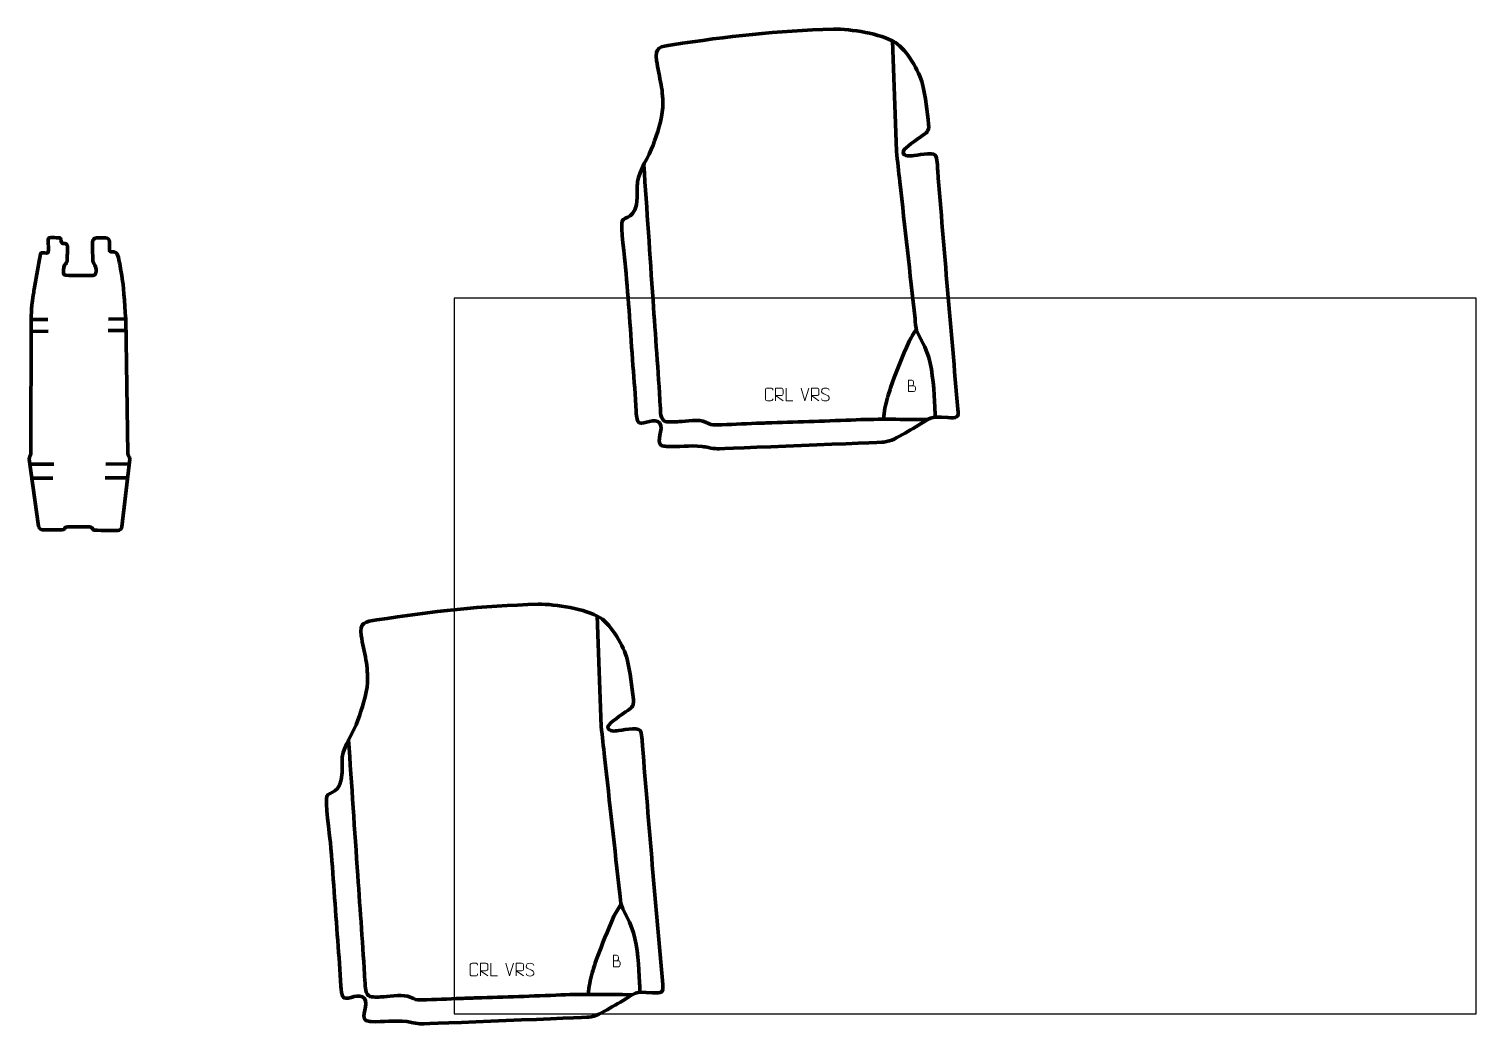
# Model space of a CAD drawing. Header units: millimetres. Extents: x -832 to 2000, y -20 to 1926.
import ezdxf

# ---------------------------------------------------------------- set-up
doc = ezdxf.new("R2010")
doc.units = ezdxf.units.MM

msp = doc.modelspace()

# ---------------------------------------------------------------- linework, layer by layer
at = {"layer": '1_layer 2', "color": 242, "lineweight": 158}
msp.add_open_spline([(-682.4, 1518), (-682.4, 1518), (-699.7, 1517.8), (-699.7, 1517.8), (-699.7, 1517.8), (-704.2, 1517.8), (-707.7, 1514.2), (-707.7, 1509.7), (-707.7, 1509.7), (-707.5, 1503.8), (-707.6, 1473.5), (-706.3, 1470.3), (-706.3, 1470.3), (-704.2, 1464.8), (-701.5, 1464.5), (-700.7, 1456.6), (-700.7, 1456.6), (-700.3, 1452.1), (-700.2, 1444.4), (-706.3, 1444.3), (-706.3, 1444.3), (-714.9, 1444.2), (-758.9, 1443.1), (-763, 1445.3), (-763, 1445.3), (-766.1, 1448), (-764.6, 1460.8), (-762.3, 1464.5), (-762.3, 1464.5), (-758.5, 1470.6), (-757.1, 1467.1), (-757.2, 1476.5), (-757.2, 1476.5), (-757.4, 1484.2), (-756.3, 1492.9), (-756.5, 1500.6), (-756.5, 1500.6), (-756.5, 1503.2), (-757.6, 1504.5), (-758.8, 1505.7), (-758.8, 1505.7), (-761, 1507.7), (-765.4, 1505.9), (-767.1, 1507.4), (-767.1, 1507.4), (-768.5, 1508.6), (-768.9, 1510.3), (-769.1, 1511.3), (-769.1, 1511.3), (-769.4, 1513.4), (-769.8, 1516.7), (-770.9, 1517.7), (-770.9, 1517.7), (-771.5, 1518.2), (-784.2, 1518.3), (-785.7, 1518.3), (-785.7, 1518.3), (-790.8, 1518), (-794.1, 1519.3), (-794.2, 1514.7), (-794.2, 1514.7), (-794.2, 1510.7), (-794.1, 1503.6), (-794.1, 1502.7), (-794.1, 1502.7), (-794, 1496.6), (-793.8, 1489.5), (-794.8, 1488.7), (-794.8, 1488.7), (-797.5, 1486.6), (-805.4, 1490.1), (-808.3, 1488.4), (-808.3, 1488.4), (-809.6, 1487.7), (-810.8, 1477.7), (-811.2, 1475.9), (-811.2, 1475.9), (-815.2, 1456.7), (-818.9, 1436.8), (-821.8, 1417.4), (-821.8, 1417.4), (-822.4, 1413.3), (-826.4, 1387.1), (-826.5, 1385.3), (-826.5, 1385.3), (-826.8, 1379.1), (-827.7, 1365.1), (-827.7, 1359.7), (-827.7, 1359.7), (-827.7, 1359.7), (-828.4, 1095.8), (-828.4, 1095.8), (-828.4, 1095.8), (-828.4, 1091.3), (-832.1, 1089.9), (-831.4, 1084.9), (-831.4, 1084.9), (-831.4, 1084.9), (-813.2, 953.8), (-813.2, 953.8), (-813.2, 953.8), (-812.6, 949.8), (-809.3, 946.9), (-805.3, 946.9), (-805.3, 946.9), (-805.3, 946.9), (-767.9, 946.6), (-767.9, 946.6), (-767.9, 946.6), (-760.2, 946.6), (-763.2, 952.9), (-755.6, 952.8), (-755.6, 952.8), (-750.2, 952.8), (-712.8, 952.7), (-710.9, 952.1), (-710.9, 952.1), (-707.9, 951.2), (-706.4, 946.9), (-705.2, 946.3), (-705.2, 946.3), (-703.2, 945.3), (-663.8, 945.4), (-658.3, 945.4), (-658.3, 945.4), (-654.2, 945.4), (-650.8, 948.4), (-650.3, 952.5), (-650.3, 952.5), (-650.3, 952.5), (-634.8, 1084.9), (-634.8, 1084.9), (-634.8, 1084.9), (-634.1, 1090.6), (-638.6, 1091), (-638.7, 1096.3), (-638.7, 1096.3), (-638.7, 1096.3), (-642.7, 1359.4), (-642.7, 1359.4), (-642.7, 1359.4), (-642.8, 1366.3), (-647.4, 1425.7), (-648.2, 1430.4), (-648.2, 1430.4), (-649, 1435.1), (-654.1, 1467.1), (-654.6, 1469), (-654.6, 1469), (-658.9, 1485), (-658, 1490.9), (-669.2, 1490.3), (-669.2, 1490.3), (-671.2, 1490.2), (-673.7, 1490.5), (-674.2, 1492.8), (-674.2, 1492.8), (-674.2, 1492.8), (-674.3, 1510), (-674.3, 1510), (-674.3, 1510), (-674.3, 1514.4), (-677.9, 1518), (-682.4, 1518)], degree=3, knots=[0, 0, 0, 0, 0.02381, 0.02381, 0.02381, 0.02381, 0.047619, 0.047619, 0.047619, 0.047619, 0.071429, 0.071429, 0.071429, 0.071429, 0.095238, 0.095238, 0.095238, 0.095238, 0.119048, 0.119048, 0.119048, 0.119048, 0.142857, 0.142857, 0.142857, 0.142857, 0.166667, 0.166667, 0.166667, 0.166667, 0.190476, 0.190476, 0.190476, 0.190476, 0.214286, 0.214286, 0.214286, 0.214286, 0.238095, 0.238095, 0.238095, 0.238095, 0.261905, 0.261905, 0.261905, 0.261905, 0.285714, 0.285714, 0.285714, 0.285714, 0.309524, 0.309524, 0.309524, 0.309524, 0.333333, 0.333333, 0.333333, 0.333333, 0.357143, 0.357143, 0.357143, 0.357143, 0.380952, 0.380952, 0.380952, 0.380952, 0.404762, 0.404762, 0.404762, 0.404762, 0.428571, 0.428571, 0.428571, 0.428571, 0.452381, 0.452381, 0.452381, 0.452381, 0.47619, 0.47619, 0.47619, 0.47619, 0.5, 0.5, 0.5, 0.5, 0.52381, 0.52381, 0.52381, 0.52381, 0.547619, 0.547619, 0.547619, 0.547619, 0.571429, 0.571429, 0.571429, 0.571429, 0.595238, 0.595238, 0.595238, 0.595238, 0.619048, 0.619048, 0.619048, 0.619048, 0.642857, 0.642857, 0.642857, 0.642857, 0.666667, 0.666667, 0.666667, 0.666667, 0.690476, 0.690476, 0.690476, 0.690476, 0.714286, 0.714286, 0.714286, 0.714286, 0.738095, 0.738095, 0.738095, 0.738095, 0.761905, 0.761905, 0.761905, 0.761905, 0.785714, 0.785714, 0.785714, 0.785714, 0.809524, 0.809524, 0.809524, 0.809524, 0.833333, 0.833333, 0.833333, 0.833333, 0.857143, 0.857143, 0.857143, 0.857143, 0.880952, 0.880952, 0.880952, 0.880952, 0.904762, 0.904762, 0.904762, 0.904762, 0.928571, 0.928571, 0.928571, 0.928571, 0.952381, 0.952381, 0.952381, 0.952381, 1, 1, 1, 1], dxfattribs=at)
at = {"layer": '1_layer 3', "color": 142, "lineweight": 158}
for points in [[(-826.1, 1358.1), (-826.1, 1358.1), (-795.1, 1357.9), (-795.1, 1357.9)], [(-826, 1334.9), (-826, 1334.9), (-794.6, 1335.6), (-794.6, 1335.6)], [(-644.2, 1336.6), (-644.2, 1336.6), (-677, 1336.8), (-677, 1336.8)], [(-642.7, 1359.4), (-642.7, 1359.4), (-676.6, 1359), (-676.6, 1359)], [(-828.8, 1075.2), (-828.8, 1075.2), (-783.5, 1075.4), (-783.5, 1075.4)], [(-824.6, 1047.7), (-824.6, 1047.7), (-785, 1047.9), (-785, 1047.9)], [(-640.2, 1048.3), (-640.2, 1048.3), (-682.6, 1048.3), (-682.6, 1048.3)], [(-637.5, 1075.6), (-637.5, 1075.6), (-681.7, 1075.4), (-681.7, 1075.4)]]:
    msp.add_open_spline(points, degree=3, dxfattribs=at)
at = {"layer": '2_layer 2', "color": 142, "lineweight": 158}
for points, knots in [([(858, 1903.4), (858, 1903.4), (865.7, 1687.2), (865.7, 1687.2), (865.7, 1687.2), (867.9, 1667.4), (870.1, 1647.5), (872.3, 1627.6), (872.3, 1627.6), (882.2, 1538.2), (892.2, 1448.8), (902.1, 1359.4), (902.1, 1359.4), (902.6, 1354.8), (903.7, 1340.2), (905.2, 1336.8), (905.2, 1336.8), (913.6, 1318.4), (922.9, 1303.6), (928.8, 1283.6), (928.8, 1283.6), (937.1, 1255.4), (939.3, 1216.4), (940.8, 1186.6), (940.8, 1186.6), (940.9, 1184.6), (941, 1182.6), (941.1, 1180.6), (941.1, 1180.6), (941.3, 1176), (941.6, 1171.5), (941.8, 1166.9)], [0, 0, 0, 0, 0.111111, 0.111111, 0.111111, 0.111111, 0.222222, 0.222222, 0.222222, 0.222222, 0.333333, 0.333333, 0.333333, 0.333333, 0.444444, 0.444444, 0.444444, 0.444444, 0.555556, 0.555556, 0.555556, 0.555556, 0.666667, 0.666667, 0.666667, 0.666667, 0.777778, 0.777778, 0.777778, 0.777778, 1, 1, 1, 1]), ([(924.9, 1162.3), (878.6, 1162.7), (833.3, 1163.8), (787, 1161.9), (787, 1161.9), (731.9, 1159.6), (676.8, 1157.9), (621.7, 1156.1), (621.7, 1156.1), (611.7, 1155.7), (601.7, 1155.4), (591.7, 1155.1), (591.7, 1155.1), (566.1, 1154.2), (539.8, 1152.6), (514.4, 1152.2), (514.4, 1152.2), (502.2, 1152), (502.2, 1152.7), (492.2, 1157.6), (492.2, 1157.6), (479.4, 1163.8), (454.6, 1159.3), (440.3, 1158.4), (440.3, 1158.4), (432.5, 1157.9), (420.7, 1157.1), (413.3, 1158.8), (413.3, 1158.8), (403.4, 1163), (404, 1177.9), (403.6, 1186.9), (403.6, 1186.9), (403.6, 1186.9), (403.5, 1188.2), (403.5, 1188.2), (403.5, 1188.2), (399.2, 1257.3), (394.1, 1326.4), (389.4, 1395.4), (389.4, 1395.4), (383.3, 1483.9), (377.3, 1572.4), (371.2, 1660.9)], [0, 0, 0, 0, 0.083333, 0.083333, 0.083333, 0.083333, 0.166667, 0.166667, 0.166667, 0.166667, 0.25, 0.25, 0.25, 0.25, 0.333333, 0.333333, 0.333333, 0.333333, 0.416667, 0.416667, 0.416667, 0.416667, 0.5, 0.5, 0.5, 0.5, 0.583333, 0.583333, 0.583333, 0.583333, 0.666667, 0.666667, 0.666667, 0.666667, 0.75, 0.75, 0.75, 0.75, 0.833333, 0.833333, 0.833333, 0.833333, 1, 1, 1, 1]), ([(904.4, 1338.5), (899.5, 1330.8), (892.6, 1321.1), (889.1, 1312.8), (889.1, 1312.8), (878.5, 1287.6), (867.4, 1260.9), (857.9, 1235.3), (857.9, 1235.3), (854.5, 1225.9), (851.6, 1216.3), (848.6, 1206.8), (848.6, 1206.8), (848.6, 1206.8), (848.2, 1205.4), (848.2, 1205.4), (848.2, 1205.4), (843.8, 1190.9), (841.9, 1178.1), (840.6, 1163)], [0, 0, 0, 0, 0.166667, 0.166667, 0.166667, 0.166667, 0.333333, 0.333333, 0.333333, 0.333333, 0.5, 0.5, 0.5, 0.5, 0.666667, 0.666667, 0.666667, 0.666667, 1, 1, 1, 1]), ([(280.1, 778.4), (280.1, 778.4), (287.9, 562.2), (287.9, 562.2), (287.9, 562.2), (290.1, 542.4), (292.3, 522.5), (294.5, 502.6), (294.5, 502.6), (304.4, 413.2), (314.3, 323.8), (324.2, 234.4), (324.2, 234.4), (324.8, 229.7), (325.8, 215.2), (327.3, 211.8), (327.3, 211.8), (335.8, 193.4), (345, 178.5), (350.9, 158.6), (350.9, 158.6), (359.2, 130.4), (361.4, 91.4), (362.9, 61.6), (362.9, 61.6), (363, 59.6), (363.1, 57.6), (363.2, 55.6), (363.2, 55.6), (363.5, 51), (363.7, 46.5), (364, 41.9)], [0, 0, 0, 0, 0.111111, 0.111111, 0.111111, 0.111111, 0.222222, 0.222222, 0.222222, 0.222222, 0.333333, 0.333333, 0.333333, 0.333333, 0.444444, 0.444444, 0.444444, 0.444444, 0.555556, 0.555556, 0.555556, 0.555556, 0.666667, 0.666667, 0.666667, 0.666667, 0.777778, 0.777778, 0.777778, 0.777778, 1, 1, 1, 1]), ([(347.1, 37.3), (300.7, 37.7), (255.5, 38.8), (209.1, 36.9), (209.1, 36.9), (154.1, 34.6), (99, 32.9), (43.9, 31.1), (43.9, 31.1), (33.9, 30.7), (23.9, 30.4), (13.9, 30), (13.9, 30), (-11.7, 29.2), (-38, 27.6), (-63.5, 27.2), (-63.5, 27.2), (-75.7, 27), (-75.7, 27.7), (-85.7, 32.6), (-85.7, 32.6), (-98.4, 38.7), (-123.2, 34.3), (-137.5, 33.4), (-137.5, 33.4), (-145.3, 32.9), (-157.1, 32.1), (-164.5, 33.8), (-164.5, 33.8), (-174.5, 38), (-173.8, 52.9), (-174.3, 61.9), (-174.3, 61.9), (-174.3, 61.9), (-174.4, 63.2), (-174.4, 63.2), (-174.4, 63.2), (-178.7, 132.3), (-183.8, 201.3), (-188.5, 270.4), (-188.5, 270.4), (-194.5, 358.9), (-200.6, 447.4), (-206.6, 535.9)], [0, 0, 0, 0, 0.083333, 0.083333, 0.083333, 0.083333, 0.166667, 0.166667, 0.166667, 0.166667, 0.25, 0.25, 0.25, 0.25, 0.333333, 0.333333, 0.333333, 0.333333, 0.416667, 0.416667, 0.416667, 0.416667, 0.5, 0.5, 0.5, 0.5, 0.583333, 0.583333, 0.583333, 0.583333, 0.666667, 0.666667, 0.666667, 0.666667, 0.75, 0.75, 0.75, 0.75, 0.833333, 0.833333, 0.833333, 0.833333, 1, 1, 1, 1]), ([(326.6, 213.5), (321.6, 205.7), (314.7, 196.1), (311.3, 187.8), (311.3, 187.8), (300.7, 162.6), (289.6, 135.9), (280.1, 110.3), (280.1, 110.3), (276.6, 100.9), (273.7, 91.3), (270.8, 81.8), (270.8, 81.8), (270.8, 81.8), (270.4, 80.4), (270.4, 80.4), (270.4, 80.4), (265.9, 65.9), (264, 53.1), (262.7, 38)], [0, 0, 0, 0, 0.166667, 0.166667, 0.166667, 0.166667, 0.333333, 0.333333, 0.333333, 0.333333, 0.5, 0.5, 0.5, 0.5, 0.666667, 0.666667, 0.666667, 0.666667, 1, 1, 1, 1])]:
    msp.add_open_spline(points, degree=3, knots=knots, dxfattribs=at)
at = {"layer": '2_layer 2', "color": 250, "lineweight": 9}
for points, knots in [([(624, 1202.9), (623.8, 1200.6), (622.1, 1199.1), (620, 1199.1), (620, 1199.1), (617.7, 1199.1), (615.3, 1199.1), (613, 1199.1), (613, 1199.1), (611.1, 1199), (609.1, 1200.9), (609.1, 1202.9), (609.1, 1202.9), (609.1, 1208.7), (609.1, 1214.4), (609.1, 1220.2), (609.1, 1220.2), (609.1, 1222.3), (610.9, 1224.1), (613, 1224), (613, 1224), (615.3, 1224), (617.7, 1224), (620, 1224), (620, 1224), (621.9, 1224.1), (623.9, 1222.6), (624, 1220.2)], [0, 0, 0, 0, 0.125, 0.125, 0.125, 0.125, 0.25, 0.25, 0.25, 0.25, 0.375, 0.375, 0.375, 0.375, 0.5, 0.5, 0.5, 0.5, 0.625, 0.625, 0.625, 0.625, 0.75, 0.75, 0.75, 0.75, 1, 1, 1, 1]), ([(629.2, 1199.1), (629.2, 1199.1), (629.2, 1224), (629.2, 1224), (629.2, 1224), (632.8, 1224), (636.4, 1224), (640, 1224), (640, 1224), (642.3, 1224), (643.9, 1222.5), (643.9, 1220.2), (643.9, 1220.2), (643.9, 1218.1), (643.9, 1215.1), (643.9, 1213), (643.9, 1213), (643.9, 1211.1), (642, 1209.2), (640, 1209.2), (640, 1209.2), (640, 1209.2), (629.2, 1209.2), (629.2, 1209.2), (629.2, 1209.2), (629.2, 1209.2), (643.9, 1199.1), (643.9, 1199.1)], [0, 0, 0, 0, 0.125, 0.125, 0.125, 0.125, 0.25, 0.25, 0.25, 0.25, 0.375, 0.375, 0.375, 0.375, 0.5, 0.5, 0.5, 0.5, 0.625, 0.625, 0.625, 0.625, 0.75, 0.75, 0.75, 0.75, 1, 1, 1, 1]), ([(663, 1199.1), (663, 1199.1), (650.1, 1199.1), (650.1, 1199.1), (650.1, 1199.1), (650.1, 1199.1), (650.1, 1224), (650.1, 1224)], [0, 0, 0, 0, 0.333333, 0.333333, 0.333333, 0.333333, 1, 1, 1, 1]), ([(699.2, 1199.1), (699.2, 1199.1), (699.2, 1224), (699.2, 1224), (699.2, 1224), (702.8, 1224), (706.4, 1224), (710, 1224), (710, 1224), (712.3, 1224), (713.9, 1222.5), (713.9, 1220.2), (713.9, 1220.2), (713.9, 1218.1), (713.9, 1215.1), (713.9, 1213), (713.9, 1213), (713.9, 1211.1), (712, 1209.2), (710, 1209.2), (710, 1209.2), (710, 1209.2), (699.2, 1209.2), (699.2, 1209.2), (699.2, 1209.2), (699.2, 1209.2), (713.9, 1199.1), (713.9, 1199.1)], [0, 0, 0, 0, 0.125, 0.125, 0.125, 0.125, 0.25, 0.25, 0.25, 0.25, 0.375, 0.375, 0.375, 0.375, 0.5, 0.5, 0.5, 0.5, 0.625, 0.625, 0.625, 0.625, 0.75, 0.75, 0.75, 0.75, 1, 1, 1, 1]), ([(726.5, 1211.6), (722.3, 1213), (717.4, 1214.8), (719.4, 1220.4), (719.4, 1220.4), (720.9, 1224.5), (726.1, 1224.1), (729.7, 1223.5), (729.7, 1223.5), (732.6, 1223), (733.4, 1221.8), (733.7, 1219.7)], [0, 0, 0, 0, 0.25, 0.25, 0.25, 0.25, 0.5, 0.5, 0.5, 0.5, 1, 1, 1, 1]), ([(889.5, 1228.7), (892.7, 1228.7), (896, 1228.7), (899.2, 1228.7), (899.2, 1228.7), (901, 1228.7), (902.7, 1227.2), (902.7, 1225.3), (902.7, 1225.3), (902.7, 1224.3), (902.7, 1221.6), (902.7, 1220.6), (902.7, 1220.6), (902.7, 1218.9), (901.4, 1217.1), (899.3, 1217.1), (899.3, 1217.1), (896, 1217.1), (892.8, 1217.1), (889.5, 1217.1), (889.5, 1217.1), (889.5, 1224.6), (889.5, 1232), (889.5, 1239.5), (889.5, 1239.5), (891.6, 1239.5), (893.8, 1239.5), (895.9, 1239.5), (895.9, 1239.5), (897.4, 1239.5), (899.3, 1237.8), (899.3, 1236), (899.3, 1236), (899.3, 1234.2), (899.3, 1234), (899.3, 1232.2), (899.3, 1232.2), (899.3, 1230.3), (897.6, 1228.7), (895.8, 1228.7)], [0, 0, 0, 0, 0.090909, 0.090909, 0.090909, 0.090909, 0.181818, 0.181818, 0.181818, 0.181818, 0.272727, 0.272727, 0.272727, 0.272727, 0.363636, 0.363636, 0.363636, 0.363636, 0.454545, 0.454545, 0.454545, 0.454545, 0.545455, 0.545455, 0.545455, 0.545455, 0.636364, 0.636364, 0.636364, 0.636364, 0.727273, 0.727273, 0.727273, 0.727273, 0.818182, 0.818182, 0.818182, 0.818182, 1, 1, 1, 1]), ([(726.5, 1211.6), (730.5, 1209.9), (735.6, 1208), (733.7, 1202.7), (733.7, 1202.7), (732.3, 1198.4), (727.4, 1198.7), (723.6, 1199.2), (723.6, 1199.2), (720.9, 1199.6), (719.7, 1200.8), (719.3, 1203)], [0, 0, 0, 0, 0.25, 0.25, 0.25, 0.25, 0.5, 0.5, 0.5, 0.5, 1, 1, 1, 1]), ([(311.6, 103.7), (314.9, 103.7), (318.1, 103.7), (321.4, 103.7), (321.4, 103.7), (323.2, 103.7), (324.9, 102.1), (324.9, 100.3), (324.9, 100.3), (324.9, 99.3), (324.9, 96.6), (324.9, 95.6), (324.9, 95.6), (324.9, 93.9), (323.5, 92.1), (321.4, 92.1), (321.4, 92.1), (318.2, 92.1), (314.9, 92.1), (311.7, 92.1), (311.7, 92.1), (311.7, 99.6), (311.7, 107), (311.7, 114.5), (311.7, 114.5), (313.8, 114.5), (315.9, 114.5), (318, 114.5), (318, 114.5), (319.5, 114.5), (321.4, 112.8), (321.4, 111), (321.4, 111), (321.4, 109.1), (321.4, 109), (321.4, 107.2), (321.4, 107.2), (321.5, 105.3), (319.8, 103.7), (318, 103.7)], [0, 0, 0, 0, 0.090909, 0.090909, 0.090909, 0.090909, 0.181818, 0.181818, 0.181818, 0.181818, 0.272727, 0.272727, 0.272727, 0.272727, 0.363636, 0.363636, 0.363636, 0.363636, 0.454545, 0.454545, 0.454545, 0.454545, 0.545455, 0.545455, 0.545455, 0.545455, 0.636364, 0.636364, 0.636364, 0.636364, 0.727273, 0.727273, 0.727273, 0.727273, 0.818182, 0.818182, 0.818182, 0.818182, 1, 1, 1, 1]), ([(46.1, 77.9), (46, 75.6), (44.3, 74.1), (42.1, 74.1), (42.1, 74.1), (39.8, 74.1), (37.5, 74.1), (35.1, 74.1), (35.1, 74.1), (33.2, 74), (31.3, 75.9), (31.3, 77.9), (31.3, 77.9), (31.3, 83.6), (31.3, 89.4), (31.3, 95.2), (31.3, 95.2), (31.3, 97.3), (33, 99), (35.2, 99), (35.2, 99), (37.5, 99), (39.8, 99), (42.1, 99), (42.1, 99), (44.1, 99.1), (46.1, 97.6), (46.1, 95.1)], [0, 0, 0, 0, 0.125, 0.125, 0.125, 0.125, 0.25, 0.25, 0.25, 0.25, 0.375, 0.375, 0.375, 0.375, 0.5, 0.5, 0.5, 0.5, 0.625, 0.625, 0.625, 0.625, 0.75, 0.75, 0.75, 0.75, 1, 1, 1, 1]), ([(51.4, 74.1), (51.4, 74.1), (51.4, 99), (51.4, 99), (51.4, 99), (54.9, 99), (58.5, 99), (62.1, 99), (62.1, 99), (64.5, 99), (66, 97.5), (66, 95.1), (66, 95.1), (66, 93.1), (66, 90), (66, 88), (66, 88), (66, 86.1), (64.2, 84.2), (62.2, 84.2), (62.2, 84.2), (62.2, 84.2), (51.4, 84.2), (51.4, 84.2), (51.4, 84.2), (51.4, 84.2), (66, 74.1), (66, 74.1)], [0, 0, 0, 0, 0.125, 0.125, 0.125, 0.125, 0.25, 0.25, 0.25, 0.25, 0.375, 0.375, 0.375, 0.375, 0.5, 0.5, 0.5, 0.5, 0.625, 0.625, 0.625, 0.625, 0.75, 0.75, 0.75, 0.75, 1, 1, 1, 1]), ([(85.2, 74.1), (85.2, 74.1), (72.2, 74.1), (72.2, 74.1), (72.2, 74.1), (72.2, 74.1), (72.2, 99), (72.2, 99)], [0, 0, 0, 0, 0.333333, 0.333333, 0.333333, 0.333333, 1, 1, 1, 1]), ([(121.4, 74.1), (121.4, 74.1), (121.4, 99), (121.4, 99), (121.4, 99), (124.9, 99), (128.5, 99), (132.1, 99), (132.1, 99), (134.5, 99), (136, 97.5), (136, 95.1), (136, 95.1), (136, 93.1), (136, 90), (136, 88), (136, 88), (136, 86.1), (134.2, 84.2), (132.2, 84.2), (132.2, 84.2), (132.2, 84.2), (121.4, 84.2), (121.4, 84.2), (121.4, 84.2), (121.4, 84.2), (136, 74.1), (136, 74.1)], [0, 0, 0, 0, 0.125, 0.125, 0.125, 0.125, 0.25, 0.25, 0.25, 0.25, 0.375, 0.375, 0.375, 0.375, 0.5, 0.5, 0.5, 0.5, 0.625, 0.625, 0.625, 0.625, 0.75, 0.75, 0.75, 0.75, 1, 1, 1, 1]), ([(148.7, 86.6), (144.4, 88), (139.5, 89.8), (141.5, 95.3), (141.5, 95.3), (143, 99.5), (148.3, 99.1), (151.9, 98.5), (151.9, 98.5), (154.7, 98), (155.6, 96.8), (155.9, 94.7)], [0, 0, 0, 0, 0.25, 0.25, 0.25, 0.25, 0.5, 0.5, 0.5, 0.5, 1, 1, 1, 1]), ([(148.7, 86.6), (152.7, 84.9), (157.7, 83), (155.9, 77.7), (155.9, 77.7), (154.4, 73.4), (149.5, 73.7), (145.8, 74.2), (145.8, 74.2), (143.1, 74.6), (141.8, 75.8), (141.5, 77.9)], [0, 0, 0, 0, 0.25, 0.25, 0.25, 0.25, 0.5, 0.5, 0.5, 0.5, 1, 1, 1, 1])]:
    msp.add_open_spline(points, degree=3, knots=knots, dxfattribs=at)
for points in [[(686.5, 1199.1), (686.5, 1199.1), (679.2, 1224), (679.2, 1224)], [(693.9, 1224), (693.9, 1224), (686.5, 1199.1), (686.5, 1199.1)], [(108.7, 74.1), (108.7, 74.1), (101.4, 99), (101.4, 99)], [(116, 99), (116, 99), (108.7, 74.1), (108.7, 74.1)]]:
    msp.add_open_spline(points, degree=3, dxfattribs=at)
at = {"layer": '2_layer 3', "color": 242, "lineweight": 158}
for points in [[(841, 1118.3), (848.2, 1119.4), (855.1, 1121.2), (861.4, 1124.3), (861.4, 1124.3), (875.3, 1131.6), (889.8, 1140.2), (903.4, 1148.1), (903.4, 1148.1), (936.7, 1167.5), (926.7, 1168.3), (966.2, 1166.3), (966.2, 1166.3), (983.9, 1165.5), (987.7, 1164.7), (986.1, 1182.6), (986.1, 1182.6), (972.1, 1338.1), (959.1, 1493.6), (946.4, 1649.1), (946.4, 1649.1), (945.9, 1656.2), (945.9, 1675.1), (941.6, 1679.7), (941.6, 1679.7), (936, 1685.8), (904.8, 1679.4), (896.2, 1678.4), (896.2, 1678.4), (890.1, 1677.8), (876.2, 1677.7), (879.3, 1687.7), (879.3, 1687.7), (881.1, 1693.5), (907.2, 1711.2), (913.5, 1715.7), (913.5, 1715.7), (924.9, 1723.9), (929.9, 1724.8), (928.6, 1740), (928.6, 1740), (926, 1765.2), (922.7, 1793.9), (916.5, 1818.4), (916.5, 1818.4), (910, 1844), (886, 1885), (863.9, 1899.8), (863.9, 1899.8), (834, 1917.5), (777, 1926.5), (742.3, 1926.1), (742.3, 1926.1), (632.1, 1923.2), (535.1, 1912), (426.7, 1895.5), (426.7, 1895.5), (404.5, 1892.2), (391.6, 1890.9), (396.1, 1864.9), (396.1, 1864.9), (398.9, 1848.8), (402.1, 1833), (405.3, 1817), (405.3, 1817), (407.9, 1804.5), (408.7, 1785.8), (408.2, 1772.8), (408.2, 1772.8), (407.4, 1749.4), (397.3, 1721.5), (389.4, 1699.2), (389.4, 1699.2), (381.2, 1676), (362.1, 1650), (358.8, 1627.2), (358.8, 1627.2), (358.1, 1618.1), (358.8, 1606.4), (358.5, 1596.9), (358.5, 1596.9), (356.2, 1552.5), (333.9, 1561.4), (328.9, 1550.9), (328.9, 1550.9), (325, 1542.9), (334.2, 1474.3), (335.6, 1460.2), (335.6, 1460.2), (341.3, 1396.5), (345.3, 1332), (350.1, 1268.1), (350.1, 1268.1), (352.4, 1238.1), (354.9, 1209), (356.3, 1178.8), (356.3, 1178.8), (356.6, 1173.6), (356.8, 1158.5), (362.3, 1156.1), (362.3, 1156.1), (372.1, 1151.8), (392.4, 1167.4), (402.8, 1155.1), (402.8, 1155.1), (410.6, 1144.1), (394.2, 1119.1), (405.3, 1111.9), (405.3, 1111.9), (408.3, 1110.4), (412.5, 1110.2), (415.7, 1109.9), (415.7, 1109.9), (438.9, 1108.5), (461.1, 1112.6), (485.3, 1109.7), (485.3, 1109.7), (489.6, 1109.2), (493.6, 1108.5), (497.9, 1107.6), (497.9, 1107.6), (504.2, 1106.3), (509.5, 1105.6), (514.6, 1105.3), (514.6, 1105.3), (519.7, 1105), (841, 1118.3), (841, 1118.3)], [(263.2, -6.7), (270.4, -5.6), (277.3, -3.8), (283.5, -0.7), (283.5, -0.7), (297.5, 6.5), (311.9, 15.2), (325.6, 23.1), (325.6, 23.1), (358.9, 42.5), (348.9, 43.3), (388.4, 41.3), (388.4, 41.3), (406.1, 40.5), (409.8, 39.7), (408.2, 57.6), (408.2, 57.6), (394.2, 213.1), (381.3, 368.6), (368.6, 524.1), (368.6, 524.1), (368, 531.2), (368.1, 550.1), (363.8, 554.7), (363.8, 554.7), (358.1, 560.8), (327, 554.4), (318.4, 553.4), (318.4, 553.4), (312.3, 552.8), (298.4, 552.7), (301.5, 562.7), (301.5, 562.7), (303.3, 568.5), (329.4, 586.2), (335.7, 590.7), (335.7, 590.7), (347.1, 598.9), (352, 599.7), (350.8, 615), (350.8, 615), (348.1, 640.2), (344.9, 668.9), (338.7, 693.4), (338.7, 693.4), (332.1, 719), (308.1, 760), (286, 774.8), (286, 774.8), (256.2, 792.5), (199.2, 801.5), (164.5, 801.1), (164.5, 801.1), (54.3, 798.2), (-42.7, 787), (-151.2, 770.5), (-151.2, 770.5), (-173.3, 767.2), (-186.2, 765.9), (-181.8, 739.9), (-181.8, 739.9), (-179, 723.8), (-175.8, 708), (-172.5, 692), (-172.5, 692), (-170, 679.5), (-169.2, 660.7), (-169.6, 647.8), (-169.6, 647.8), (-170.4, 624.4), (-180.6, 596.5), (-188.4, 574.2), (-188.4, 574.2), (-196.6, 551), (-215.7, 524.9), (-219, 502.2), (-219, 502.2), (-219.8, 493), (-219.1, 481.3), (-219.3, 471.8), (-219.3, 471.8), (-221.7, 427.4), (-244, 436.4), (-249, 425.9), (-249, 425.9), (-252.8, 417.8), (-243.7, 349.3), (-242.2, 335.2), (-242.2, 335.2), (-236.5, 271.4), (-232.5, 207), (-227.7, 143.1), (-227.7, 143.1), (-225.4, 113.1), (-222.9, 84), (-221.5, 53.8), (-221.5, 53.8), (-221.2, 48.6), (-221, 33.5), (-215.5, 31.1), (-215.5, 31.1), (-205.8, 26.8), (-185.5, 42.4), (-175.1, 30), (-175.1, 30), (-167.2, 19.1), (-183.6, -6), (-172.5, -13.1), (-172.5, -13.1), (-169.6, -14.6), (-165.3, -14.8), (-162.1, -15.1), (-162.1, -15.1), (-138.9, -16.5), (-116.7, -12.4), (-92.6, -15.3), (-92.6, -15.3), (-88.3, -15.8), (-84.2, -16.5), (-80, -17.4), (-80, -17.4), (-73.7, -18.7), (-68.3, -19.4), (-63.2, -19.7), (-63.2, -19.7), (-58.2, -20), (263.2, -6.7), (263.2, -6.7)]]:
    msp.add_open_spline(points, degree=3, knots=[0, 0, 0, 0, 0.030303, 0.030303, 0.030303, 0.030303, 0.060606, 0.060606, 0.060606, 0.060606, 0.090909, 0.090909, 0.090909, 0.090909, 0.121212, 0.121212, 0.121212, 0.121212, 0.151515, 0.151515, 0.151515, 0.151515, 0.181818, 0.181818, 0.181818, 0.181818, 0.212121, 0.212121, 0.212121, 0.212121, 0.242424, 0.242424, 0.242424, 0.242424, 0.272727, 0.272727, 0.272727, 0.272727, 0.30303, 0.30303, 0.30303, 0.30303, 0.333333, 0.333333, 0.333333, 0.333333, 0.363636, 0.363636, 0.363636, 0.363636, 0.393939, 0.393939, 0.393939, 0.393939, 0.424242, 0.424242, 0.424242, 0.424242, 0.454545, 0.454545, 0.454545, 0.454545, 0.484848, 0.484848, 0.484848, 0.484848, 0.515152, 0.515152, 0.515152, 0.515152, 0.545455, 0.545455, 0.545455, 0.545455, 0.575758, 0.575758, 0.575758, 0.575758, 0.606061, 0.606061, 0.606061, 0.606061, 0.636364, 0.636364, 0.636364, 0.636364, 0.666667, 0.666667, 0.666667, 0.666667, 0.69697, 0.69697, 0.69697, 0.69697, 0.727273, 0.727273, 0.727273, 0.727273, 0.757576, 0.757576, 0.757576, 0.757576, 0.787879, 0.787879, 0.787879, 0.787879, 0.818182, 0.818182, 0.818182, 0.818182, 0.848485, 0.848485, 0.848485, 0.848485, 0.878788, 0.878788, 0.878788, 0.878788, 0.909091, 0.909091, 0.909091, 0.909091, 0.939394, 0.939394, 0.939394, 0.939394, 1, 1, 1, 1], dxfattribs=at)
at = {"layer": 'SHEET_BOUNDARY', "color": 1}
msp.add_lwpolyline([(0, 0), (2000, 0), (2000, 1400), (0, 1400), (0, 0)], dxfattribs=at)

doc.saveas('drawing.dxf')
